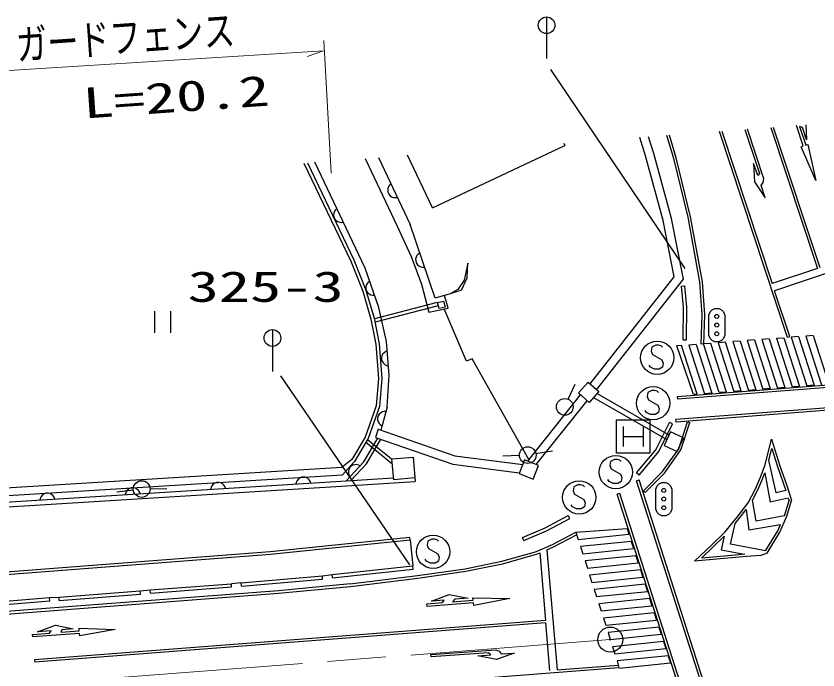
# Model space of a CAD drawing. Units: millimetres, scale not verified. Extents: x 40000 to 680000, y 20000 to 380000.
# Drawn here: x 281446 to 329510, y 276047 to 315230 of the extents above; entities that cross this region are included whole.
import ezdxf
from ezdxf.enums import TextEntityAlignment as Align

# ---------------------------------------------------------------- set-up
doc = ezdxf.new("R2010")
doc.units = ezdxf.units.MM
doc.header["$LTSCALE"] = 1000
doc.linetypes.add('CHAIN', pattern=[18.5, 12, -1.5, 3.5, -1.5])
for name, color, linetype, lineweight in [('M-BGD', 7, 'Continuous', 25), ('M-BGD-EXST', 7, 'Continuous', 25), ('M-BMK', 2, 'CHAIN', 13), ('M-BMK-SRVR', 3, 'Continuous', 25), ('M-STR-HTXT', 7, 'Continuous', 13), ('M-STR-STRC', 7, 'Continuous', 25)]:
    doc.layers.add(name, color=color, linetype=linetype, lineweight=lineweight)
doc.styles.add('ＭＳ ゴシック', font='')
doc.styles.get('ＭＳ ゴシック').set_extended_font_data('MS Gothic')

msp = doc.modelspace()

# ---------------------------------------------------------------- linework, layer by layer
at = {"layer": 'M-BGD'}
for p, q in [((328632, 307444), (328225, 308677)), ((328581, 308550), (328410, 308603)), ((328410, 308603), (328792, 307486)), ((328784, 308719), (328824, 307818)), ((321017, 306739), (320612, 308094)), ((323596, 308322), (327674, 295987)), ((323750, 308334), (326771, 299195)), ((325131, 308440), (325997, 305787)), ((326270, 305479), (325290, 308452)), ((326679, 308558), (329483, 300110)), ((326833, 308570), (329625, 300158)), ((328824, 307818), (328581, 308550)), ((319179, 306847), (318829, 307957)), ((319678, 306993), (319362, 307998)), ((320872, 306700), (320459, 308082)), ((306400, 303738), (314341, 307477)), ((314280, 307608), (314341, 307477)), ((328495, 307387), (328632, 307444)), ((329392, 305372), (328495, 307387)), ((328792, 307486), (328912, 307539)), ((328912, 307539), (329392, 305372)), ((302372, 306696), (304296, 302635)), ((303176, 306758), (305062, 302731)), ((306400, 303738), (304910, 306891)), ((320226, 302975), (319179, 306847)), ((320733, 303094), (319678, 306993)), ((321725, 303173), (320872, 306700)), ((321872, 303204), (321017, 306739)), ((298703, 306415), (301507, 300534)), ((298916, 306432), (301690, 300614)), ((302378, 300113), (299357, 306465)), ((325652, 306400), (325705, 305288)), ((325897, 305669), (325652, 306400)), ((325997, 305787), (325897, 305669)), ((325705, 305288), (326338, 304338)), ((326099, 305069), (326233, 305258)), ((326233, 305258), (326270, 305479)), ((303730, 304895), (303720, 304791)), ((303720, 304791), (303733, 304678)), ((303774, 305015), (303730, 304895)), ((303832, 305102), (303774, 305015)), ((303915, 305180), (303832, 305102)), ((326338, 304338), (326099, 305069)), ((303733, 304678), (303794, 304547)), ((303794, 304547), (303872, 304465)), ((303872, 304465), (303959, 304406)), ((303959, 304406), (304079, 304363)), ((304079, 304363), (304183, 304352)), ((304183, 304352), (304296, 304365)), ((300491, 303409), (300481, 303305)), ((300481, 303305), (300495, 303192)), ((300534, 303529), (300491, 303409)), ((300592, 303617), (300534, 303529)), ((300674, 303695), (300592, 303617)), ((300495, 303192), (300557, 303062)), ((300557, 303062), (300636, 302980)), ((300636, 302980), (300723, 302921)), ((300723, 302921), (300843, 302879)), ((300843, 302879), (300948, 302869)), ((300948, 302869), (301061, 302883)), ((320900, 299594), (320226, 302975)), ((321456, 299460), (320733, 303094)), ((322437, 299276), (321725, 303173)), ((322586, 299295), (321872, 303204)), ((304296, 302635), (305124, 300822)), ((306574, 298317), (305062, 302731)), ((305476, 300887), (305420, 300772)), ((305543, 300967), (305476, 300887)), ((305633, 301036), (305543, 300967)), ((301507, 300534), (302222, 298735)), ((301690, 300614), (302411, 298800)), ((305124, 300822), (305757, 299154)), ((305420, 300772), (305398, 300670)), ((305398, 300670), (305400, 300556)), ((305400, 300556), (305447, 300420)), ((305447, 300420), (305516, 300329)), ((308530, 300421), (308301, 299409)), ((308487, 299535), (308530, 300421)), ((332637, 300699), (326912, 298768)), ((303198, 297760), (302378, 300113)), ((305516, 300329), (305597, 300262)), ((305597, 300262), (305711, 300206)), ((305711, 300206), (305814, 300185)), ((305814, 300185), (305928, 300186)), ((329483, 300110), (326771, 299195)), ((308146, 298805), (308487, 299535)), ((315848, 293189), (320900, 299594)), ((316237, 292842), (321456, 299460)), ((302427, 299096), (302405, 298993)), ((302405, 298993), (302407, 298880)), ((302482, 299211), (302427, 299096)), ((302549, 299291), (302482, 299211)), ((302640, 299361), (302549, 299291)), ((305757, 299154), (306186, 297477)), ((308301, 299409), (307935, 298842)), ((322574, 297319), (322437, 299276)), ((322725, 297321), (322586, 299295)), ((302222, 298735), (302709, 297068)), ((302407, 298880), (302454, 298744)), ((302411, 298800), (302903, 297117)), ((302454, 298744), (302524, 298654)), ((302524, 298654), (302605, 298586)), ((302605, 298586), (302719, 298531)), ((302719, 298531), (302822, 298510)), ((302822, 298510), (302936, 298511)), ((307457, 298592), (306574, 298317)), ((307346, 297731), (307129, 298490)), ((307935, 298842), (307457, 298592)), ((308146, 298805), (307457, 298592)), ((327816, 296034), (326912, 298768)), ((302941, 297098), (306708, 298078)), ((302941, 297098), (306634, 298059)), ((306712, 298062), (307070, 298152)), ((306804, 297700), (306712, 298062)), ((307070, 298152), (307161, 297790)), ((289738, 297549), (289738, 296249)), ((290726, 296249), (290726, 297549)), ((302991, 296904), (306757, 297885)), ((302991, 296904), (306685, 297866)), ((303643, 295730), (303198, 297760)), ((306186, 297477), (307346, 297731)), ((307161, 297790), (306804, 297700)), ((308445, 294545), (307103, 297678)), ((302709, 297068), (303020, 295562)), ((302903, 297117), (303219, 295590)), ((322510, 295577), (322574, 297319)), ((322660, 295571), (322725, 297321)), ((329225, 296086), (328786, 296052)), ((329225, 296086), (330164, 293174)), ((303815, 293702), (303643, 295730)), ((323083, 295618), (322644, 295585)), ((324022, 292700), (323083, 295618)), ((323960, 295685), (323522, 295652)), ((323522, 295652), (324461, 292734)), ((324899, 292768), (323960, 295685)), ((324838, 295752), (324399, 295719)), ((324399, 295719), (325338, 292801)), ((324838, 295752), (325777, 292835)), ((325715, 295819), (325276, 295785)), ((325276, 295785), (326215, 292869)), ((325715, 295819), (326654, 292903)), ((326593, 295885), (326154, 295852)), ((326154, 295852), (327093, 292937)), ((326593, 295885), (327532, 292971)), ((327031, 295919), (327470, 295952)), ((327031, 295919), (327970, 293005)), ((327470, 295952), (328409, 293039)), ((327674, 295987), (327816, 296034)), ((328348, 296019), (327909, 295985)), ((327909, 295985), (328848, 293072)), ((328348, 296019), (329286, 293106)), ((328786, 296052), (329725, 293140)), ((303020, 295562), (303173, 293514)), ((303219, 295590), (303373, 293512)), ((303586, 295119), (303501, 295058)), ((303691, 295164), (303586, 295119)), ((321328, 295485), (321056, 295464)), ((322046, 292547), (321056, 295464)), ((322267, 292564), (321328, 295485)), ((322205, 295552), (321767, 295518)), ((321767, 295518), (322706, 292598)), ((322205, 295552), (323145, 292632)), ((322644, 295585), (322510, 295577)), ((323583, 292666), (322644, 295585)), ((303373, 294866), (303346, 294756)), ((303346, 294756), (303358, 294612)), ((303419, 294960), (303373, 294866)), ((303501, 295058), (303419, 294960)), ((308790, 294682), (308445, 294545)), ((312177, 288655), (308790, 294682)), ((303358, 294612), (303403, 294508)), ((303403, 294508), (303465, 294422)), ((303465, 294422), (303562, 294340)), ((303562, 294340), (303656, 294294)), ((303656, 294294), (303767, 294267)), ((303684, 291789), (303815, 293702)), ((337509, 293692), (321081, 292416)), ((303173, 293514), (303025, 291868)), ((303373, 293512), (303222, 291826)), ((315151, 292645), (315729, 293295)), ((315729, 293295), (316371, 292723)), ((337521, 293543), (321092, 292266)), ((314543, 292264), (314958, 293173)), ((316371, 292723), (315793, 292073)), ((324899, 292768), (324461, 292734)), ((325777, 292835), (325338, 292801)), ((326654, 292903), (326215, 292869)), ((327532, 292971), (327093, 292937)), ((328409, 293039), (327970, 293005)), ((329286, 293106), (328848, 293072)), ((312119, 288566), (315287, 292523)), ((315793, 292073), (315151, 292645)), ((316063, 292377), (320455, 289857)), ((316267, 292606), (320581, 290130)), ((338102, 292383), (320995, 291048)), ((338113, 292233), (321007, 290898)), ((321081, 292416), (321092, 292266)), ((322267, 292564), (322046, 292547)), ((323145, 292632), (322706, 292598)), ((324022, 292700), (323583, 292666)), ((303025, 291868), (302378, 289993)), ((303222, 291826), (302560, 289908)), ((303684, 291789), (303311, 290423)), ((312621, 288361), (315676, 292177)), ((303152, 291275), (303114, 291136)), ((303215, 291370), (303152, 291275)), ((303291, 291442), (303215, 291370)), ((303401, 291505), (303291, 291442)), ((303502, 291534), (303401, 291505)), ((303616, 291540), (303502, 291534)), ((303114, 291136), (303120, 291022)), ((303120, 291022), (303149, 290921)), ((303149, 290921), (303212, 290811)), ((303212, 290811), (303284, 290735)), ((321007, 290898), (320995, 291048)), ((321165, 289301), (321688, 290913)), ((321301, 289232), (321830, 290867)), ((321688, 290913), (321830, 290867)), ((303160, 290475), (302989, 289984)), ((303160, 290475), (307737, 288881)), ((303284, 290735), (303379, 290672)), ((320670, 290322), (320290, 289502)), ((321450, 289960), (320670, 290322)), ((302378, 289993), (301580, 288665)), ((302560, 289908), (301741, 288545)), ((302296, 288516), (303122, 289938)), ((302457, 288395), (303314, 289871)), ((302515, 289863), (303930, 288717)), ((302515, 289863), (303930, 288717)), ((302989, 289984), (307617, 288372)), ((321070, 289141), (321450, 289960)), ((326348, 288343), (326723, 289873)), ((326723, 289873), (327234, 288282)), ((302389, 289708), (303948, 288444)), ((302389, 289708), (303948, 288444)), ((320290, 289502), (321070, 289141)), ((307737, 288881), (311813, 288352)), ((311613, 288902), (310614, 288863)), ((312605, 289008), (313590, 289182)), ((320188, 287933), (321165, 289301)), ((320303, 287836), (321301, 289232)), ((326570, 288618), (326742, 289322)), ((326742, 289322), (327091, 288234)), ((301580, 288665), (300970, 288177)), ((301741, 288545), (300998, 287728)), ((301226, 287389), (302296, 288516)), ((301519, 287407), (302457, 288395)), ((303974, 288689), (305243, 288796)), ((304080, 287447), (303974, 288689)), ((305243, 288796), (305366, 287344)), ((311931, 288642), (311594, 287816)), ((312770, 288300), (311931, 288642)), ((327008, 286664), (326570, 288618)), ((300970, 288177), (280476, 286911)), ((301389, 288057), (301366, 287955)), ((301366, 287955), (301369, 287827)), ((301437, 288160), (301389, 288057)), ((301536, 288265), (301437, 288160)), ((301637, 288318), (301536, 288265)), ((301738, 288346), (301637, 288318)), ((301865, 288349), (301738, 288346)), ((301968, 288327), (301865, 288349)), ((302071, 288278), (301968, 288327)), ((307617, 288372), (311610, 287854)), ((312433, 287474), (312770, 288300)), ((319048, 286790), (320188, 287933)), ((326069, 287604), (326348, 288343)), ((327091, 288234), (327589, 286794)), ((327234, 288282), (327646, 287090)), ((300998, 287728), (280634, 286470)), ((298381, 287498), (298297, 287403)), ((298467, 287558), (298381, 287498)), ((298573, 287601), (298467, 287558)), ((298716, 287610), (298573, 287601)), ((298826, 287581), (298716, 287610)), ((298920, 287532), (298826, 287581)), ((299015, 287448), (298920, 287532)), ((299075, 287362), (299015, 287448)), ((301226, 287389), (304070, 287565)), ((301369, 287827), (301397, 287726)), ((301397, 287726), (301451, 287626)), ((305348, 287554), (304080, 287447)), ((311594, 287816), (312433, 287474)), ((318643, 287388), (318786, 287434)), ((324131, 270745), (318786, 287434)), ((319154, 286684), (320303, 287836)), ((325776, 286907), (326069, 287604)), ((325912, 286843), (326208, 287548)), ((326208, 287548), (326325, 287857)), ((326325, 287857), (326639, 286101)), ((280664, 285796), (301244, 287089)), ((280766, 286103), (301226, 287389)), ((288343, 286958), (288238, 286915)), ((288487, 286967), (288343, 286958)), ((288597, 286938), (288487, 286967)), ((293133, 286988), (293104, 286878)), ((293182, 287081), (293133, 286988)), ((293266, 287177), (293182, 287081)), ((293352, 287236), (293266, 287177)), ((293458, 287279), (293352, 287236)), ((293602, 287288), (293458, 287279)), ((293712, 287259), (293602, 287288)), ((293805, 287211), (293712, 287259)), ((293900, 287127), (293805, 287211)), ((293960, 287040), (293900, 287127)), ((294003, 286935), (293960, 287040)), ((298248, 287310), (298219, 287200)), ((298297, 287403), (298248, 287310)), ((299117, 287256), (299075, 287362)), ((301244, 287089), (305370, 287344)), ((323988, 270699), (318643, 287388)), ((327646, 287090), (327932, 286195)), ((283036, 286534), (282952, 286439)), ((283123, 286594), (283036, 286534)), ((283228, 286636), (283123, 286594)), ((283372, 286645), (283228, 286636)), ((283482, 286616), (283372, 286645)), ((283575, 286568), (283482, 286616)), ((283671, 286484), (283575, 286568)), ((283730, 286397), (283671, 286484)), ((288481, 286823), (287489, 286692)), ((288019, 286667), (287990, 286557)), ((288067, 286760), (288019, 286667)), ((288151, 286855), (288067, 286760)), ((288238, 286915), (288151, 286855)), ((288690, 286889), (288597, 286938)), ((288785, 286805), (288690, 286889)), ((288845, 286719), (288785, 286805)), ((288888, 286613), (288845, 286719)), ((289476, 286897), (290476, 286914)), ((317626, 286622), (317483, 286576)), ((322520, 270851), (317483, 286576)), ((322662, 270896), (317626, 286622)), ((319154, 286684), (319048, 286790)), ((325330, 286071), (325776, 286907)), ((325586, 286231), (325912, 286843)), ((327583, 286793), (327008, 286664)), ((282904, 286345), (282875, 286235)), ((282952, 286439), (282904, 286345)), ((283773, 286292), (283730, 286397)), ((324675, 285207), (325330, 286071)), ((325801, 284968), (325586, 286231)), ((327730, 286333), (326639, 286101)), ((327496, 285291), (327775, 286194)), ((327644, 285263), (327932, 286195)), ((327730, 286333), (327775, 286194)), ((324793, 285113), (325208, 285662)), ((325208, 285662), (325365, 284446)), ((323923, 284301), (324675, 285207)), ((324543, 284813), (324793, 285113)), ((327493, 285291), (325801, 284968)), ((327232, 284313), (327644, 285263)), ((324275, 283593), (324543, 284813)), ((325365, 284446), (327266, 284769)), ((327099, 284382), (327266, 284769)), ((313600, 283558), (315001, 284296)), ((313665, 283423), (315047, 284151)), ((315001, 284296), (318068, 284525)), ((315001, 284296), (315138, 283868)), ((315138, 283868), (318180, 284179)), ((318068, 284525), (318180, 284179)), ((323142, 283548), (323923, 284301)), ((323246, 283440), (323898, 284069)), ((323898, 284069), (323700, 283239)), ((326369, 283191), (327099, 284382)), ((326461, 283053), (327232, 284313)), ((305055, 283974), (296678, 283123)), ((305070, 283824), (296692, 282973)), ((305070, 283824), (305055, 283974)), ((305070, 283824), (305233, 282280)), ((318318, 283751), (315276, 283439)), ((318318, 283751), (318456, 283322)), ((326369, 283191), (324275, 283593)), ((296678, 283123), (256330, 280020)), ((310567, 282557), (312583, 283119)), ((312583, 283119), (313600, 283558)), ((313265, 283250), (313665, 283423)), ((313265, 283250), (313874, 276053)), ((315276, 283439), (315413, 283011)), ((315413, 283011), (318456, 283322)), ((322106, 282562), (323142, 283548)), ((322520, 282750), (323246, 283440)), ((323700, 283239), (325113, 282980)), ((296692, 282973), (256342, 279870)), ((310602, 282411), (312633, 282977)), ((312633, 282977), (312840, 283066)), ((312840, 283066), (313176, 279018)), ((318594, 282894), (315551, 282582)), ((318594, 282894), (318732, 282466)), ((324787, 282800), (322106, 282562)), ((324775, 282950), (322551, 282752)), ((325119, 282978), (324775, 282950)), ((325227, 282837), (324787, 282800)), ((326094, 282906), (325227, 282837)), ((326461, 283053), (326094, 282906)), ((305254, 282081), (305233, 282280)), ((308371, 282105), (310567, 282557)), ((308396, 281957), (310602, 282411)), ((315551, 282582), (315688, 282154)), ((315688, 282154), (318732, 282466)), ((301473, 281200), (305502, 281698)), ((305502, 281698), (308371, 282105)), ((305521, 281549), (308396, 281957)), ((318870, 282037), (315826, 281725)), ((315826, 281725), (315963, 281297)), ((318870, 282037), (319008, 281609)), ((301473, 281200), (297172, 280795)), ((301491, 281052), (305521, 281549)), ((315963, 281297), (319008, 281609)), ((319146, 281181), (316101, 280868)), ((319146, 281181), (319284, 280752)), ((297172, 280795), (254352, 277514)), ((297184, 280646), (301497, 281052)), ((316101, 280868), (316238, 280440)), ((316238, 280440), (319284, 280752)), ((254365, 277365), (297184, 280646)), ((306345, 280177), (307402, 280565)), ((307113, 280227), (306345, 280177)), ((307016, 280082), (307113, 280227)), ((307402, 280565), (308535, 280350)), ((307736, 280282), (307600, 280125)), ((307600, 280125), (308850, 280225)), ((308535, 280350), (307736, 280282)), ((308850, 280225), (308833, 280364)), ((308833, 280364), (311047, 280322)), ((311047, 280322), (308890, 279915)), ((319422, 280324), (316376, 280011)), ((319422, 280324), (319560, 279896)), ((306071, 280004), (307016, 280082)), ((306082, 279849), (306071, 280004)), ((308865, 280062), (306082, 279849)), ((308890, 279915), (308865, 280062)), ((316376, 280011), (316513, 279583)), ((316513, 279583), (319560, 279896)), ((319698, 279468), (316651, 279154)), ((319698, 279468), (319836, 279039)), ((313176, 279018), (282557, 276659)), ((313189, 278869), (282568, 276509)), ((313189, 278869), (313426, 276019)), ((316651, 279154), (316788, 278726)), ((316788, 278726), (319836, 279039)), ((282741, 278328), (283816, 278722)), ((283542, 278391), (282741, 278328)), ((283460, 278253), (283542, 278391)), ((283816, 278722), (284873, 278520)), ((284189, 278448), (284129, 278302)), ((284129, 278302), (285237, 278394)), ((284873, 278520), (284189, 278448)), ((285237, 278394), (285225, 278547)), ((285225, 278547), (287396, 278475)), ((287396, 278475), (285272, 278085)), ((319974, 278611), (316926, 278298)), ((316926, 278298), (317063, 277869)), ((319974, 278611), (320112, 278183)), ((282435, 278176), (283460, 278253)), ((282448, 278023), (282435, 278176)), ((285241, 278230), (282448, 278023)), ((285272, 278085), (285241, 278230)), ((317063, 277869), (320112, 278183)), ((320250, 277754), (317201, 277441)), ((317201, 277441), (317338, 277012)), ((320250, 277754), (320388, 277326)), ((306298, 276978), (310196, 277261)), ((306322, 276824), (306298, 276978)), ((309768, 277081), (306322, 276824)), ((309124, 276888), (309899, 276961)), ((310233, 276668), (309124, 276888)), ((309899, 276961), (309768, 277081)), ((310196, 277261), (310404, 277171)), ((311307, 277054), (310233, 276668)), ((310404, 277171), (310514, 277017)), ((310514, 277017), (311307, 277054)), ((317338, 277012), (320388, 277326)), ((320526, 276898), (317476, 276584)), ((320526, 276898), (320664, 276469)), ((282557, 276659), (282568, 276509)), ((317476, 276584), (317576, 276186)), ((317613, 276155), (320664, 276469)), ((282907, 273531), (317576, 276186)), ((313874, 276053), (317539, 276334))]:
    msp.add_line(p, q, dxfattribs=at)
for centre in [(314335, 291809), (312113, 288921), (288976, 286889)]:
    msp.add_circle(centre, 500, dxfattribs=at)
at = {"layer": 'M-BGD-EXST'}
for p, q in [((323044, 297511), (323164, 297631)), ((323164, 297631), (323324, 297711)), ((323324, 297711), (323564, 297711)), ((323564, 297711), (323724, 297631)), ((323724, 297631), (323844, 297511)), ((322964, 297311), (323044, 297511)), ((322964, 296111), (322964, 297311)), ((323844, 297511), (323924, 297311)), ((323924, 297311), (323924, 296111)), ((323044, 295911), (322964, 296111)), ((323924, 296111), (323844, 295911)), ((323164, 295791), (323044, 295911)), ((323324, 295711), (323164, 295791)), ((323564, 295711), (323324, 295711)), ((323724, 295791), (323564, 295711)), ((323844, 295911), (323724, 295791)), ((319554, 295397), (319514, 295157)), ((319514, 295157), (319594, 294957)), ((319794, 295517), (319554, 295397)), ((319954, 295517), (319794, 295517)), ((320114, 295477), (319954, 295517)), ((320194, 295397), (320114, 295477)), ((319594, 294957), (320154, 294637)), ((320154, 294637), (320234, 294437)), ((319474, 294197), (319394, 294317)), ((319714, 294077), (319474, 294197)), ((320194, 294197), (319994, 294077)), ((320234, 294437), (320194, 294197)), ((319994, 294077), (319714, 294077)), ((319551, 292792), (319311, 292672)), ((319711, 292792), (319551, 292792)), ((319871, 292752), (319711, 292792)), ((319951, 292672), (319871, 292752)), ((319311, 292672), (319271, 292432)), ((319271, 292432), (319351, 292232)), ((319351, 292232), (319911, 291912)), ((319911, 291912), (319991, 291712)), ((319231, 291472), (319151, 291592)), ((319471, 291352), (319231, 291472)), ((319751, 291352), (319471, 291352)), ((319951, 291472), (319751, 291352)), ((319991, 291712), (319951, 291472)), ((317429, 289033), (317429, 291033)), ((317429, 291033), (319429, 291033)), ((319429, 291033), (319429, 289033)), ((317829, 290633), (317829, 289433)), ((319029, 290633), (319029, 289433)), ((317829, 290033), (319029, 290033)), ((319429, 289033), (317429, 289033)), ((317075, 288544), (317035, 288304)), ((317315, 288664), (317075, 288544)), ((317475, 288664), (317315, 288664)), ((317635, 288624), (317475, 288664)), ((317715, 288544), (317635, 288624)), ((317035, 288304), (317115, 288104)), ((317115, 288104), (317675, 287784)), ((316995, 287344), (316915, 287464)), ((317675, 287784), (317755, 287584)), ((317755, 287584), (317715, 287344)), ((314883, 287027), (314843, 286787)), ((315123, 287147), (314883, 287027)), ((315283, 287147), (315123, 287147)), ((315443, 287107), (315283, 287147)), ((315523, 287027), (315443, 287107)), ((317235, 287224), (316995, 287344)), ((317515, 287224), (317235, 287224)), ((317715, 287344), (317515, 287224)), ((319790, 286883), (319870, 287083)), ((319870, 287083), (319990, 287203)), ((319990, 287203), (320150, 287283)), ((320150, 287283), (320390, 287283)), ((320390, 287283), (320550, 287203)), ((320550, 287203), (320670, 287083)), ((320670, 287083), (320750, 286883)), ((314843, 286787), (314923, 286587)), ((314923, 286587), (315483, 286267)), ((319790, 285683), (319790, 286883)), ((320750, 286883), (320750, 285683)), ((315483, 286267), (315563, 286067)), ((315563, 286067), (315523, 285827)), ((314803, 285827), (314723, 285947)), ((315043, 285707), (314803, 285827)), ((315323, 285707), (315043, 285707)), ((315523, 285827), (315323, 285707)), ((319870, 285483), (319790, 285683)), ((320750, 285683), (320670, 285483)), ((319990, 285363), (319870, 285483)), ((320150, 285283), (319990, 285363)), ((320390, 285283), (320150, 285283)), ((320550, 285363), (320390, 285283)), ((320670, 285483), (320550, 285363)), ((306124, 283767), (306084, 283527)), ((306364, 283887), (306124, 283767)), ((306524, 283887), (306364, 283887)), ((306684, 283847), (306524, 283887)), ((306764, 283767), (306684, 283847)), ((306084, 283527), (306164, 283327)), ((306164, 283327), (306724, 283007)), ((306044, 282567), (305964, 282687)), ((306724, 283007), (306804, 282807)), ((306804, 282807), (306764, 282567)), ((306284, 282447), (306044, 282567)), ((306564, 282447), (306284, 282447)), ((306764, 282567), (306564, 282447))]:
    msp.add_line(p, q, dxfattribs=at)
for centre, radius in [((323444, 297231), 120), ((323444, 296711), 120), ((323444, 296191), 120), ((319874, 294757), 1000), ((319631, 292032), 1000), ((317395, 287904), 1000), ((315203, 286387), 1000), ((320270, 286803), 120), ((320270, 286283), 120), ((320270, 285763), 120), ((306444, 283127), 1000)]:
    msp.add_circle(centre, radius, dxfattribs=at)
at = {"layer": 'M-BMK'}
msp.add_line((317063, 277869), (212373, 269752), dxfattribs=at)
at = {"layer": 'M-BMK-SRVR'}
for radius in [750, 30]:
    msp.add_circle((317063, 277869), radius, dxfattribs=at)
at = {"layer": 'M-STR-HTXT'}
for p, q in [((300330, 305808), (299894, 313771)), ((279799, 311896), (299877, 313143)), ((299877, 313143), (298897, 312801))]:
    msp.add_line(p, q, dxfattribs=at)
at = {"layer": 'M-STR-STRC'}
for p, q in [((313245, 315177), (313245, 312677)), ((313485, 312033), (321533, 300102)), ((321338, 299054), (321538, 299071)), ((321448, 297782), (321338, 299054)), ((321648, 297790), (321538, 299071)), ((321421, 295835), (321448, 297782)), ((321621, 295832), (321648, 297790)), ((296816, 296438), (296816, 293938)), ((321421, 295835), (321621, 295832)), ((297294, 293680), (305025, 282342)), ((319801, 289244), (320610, 290884)), ((319969, 289134), (320790, 290795)), ((320790, 290795), (320610, 290884)), ((318631, 287856), (319801, 289244)), ((318784, 287727), (319969, 289134)), ((318784, 287727), (318631, 287856)), ((313155, 284568), (314537, 285304)), ((313241, 284387), (314631, 285128)), ((314631, 285128), (314537, 285304)), ((311795, 283986), (313155, 284568)), ((311874, 283802), (313241, 284387)), ((311874, 283802), (311795, 283986)), ((300390, 281758), (305233, 282280)), ((305254, 282081), (305233, 282280)), ((294946, 281266), (299805, 281693)), ((299805, 281693), (300390, 281758)), ((299822, 281494), (299805, 281693)), ((300412, 281559), (300390, 281758)), ((300412, 281559), (305254, 282081)), ((289488, 280848), (294351, 281217)), ((294946, 281266), (294351, 281217)), ((294366, 281018), (294351, 281217)), ((294964, 281066), (294946, 281266)), ((294964, 281066), (299822, 281494)), ((284023, 280411), (288882, 280788)), ((288882, 280788), (289488, 280848)), ((288897, 280588), (288882, 280788)), ((289503, 280649), (289488, 280848)), ((289503, 280649), (294366, 281018)), ((278598, 280004), (283461, 280382)), ((283461, 280382), (284023, 280411)), ((283476, 280182), (283461, 280382)), ((284038, 280211), (284023, 280411)), ((284038, 280211), (288897, 280588)), ((278613, 279805), (283476, 280182))]:
    msp.add_line(p, q, dxfattribs=at)
for centre in [(313245, 314677), (296816, 295938)]:
    msp.add_circle(centre, 500, dxfattribs=at)

# ---------------------------------------------------------------- texts
at = {"layer": 'M-STR-HTXT', "style": 'ＭＳ ゴシック'}
for s, width, p in [('ガードフェンス', 0.75, (281549, 312033)), ('L=20.2', 1.5, (285543, 308539))]:
    msp.add_text(s, height=1833, rotation=4, dxfattribs=dict(at, width=width)).set_placement(p, align=Align.BOTTOM_LEFT)
at = {"layer": 'M-STR-STRC', "style": 'ＭＳ ゴシック', "width": 1.5}
msp.add_text('325-3', height=1833, dxfattribs=at).set_placement((291731, 297555), align=Align.BOTTOM_LEFT)

doc.saveas('drawing.dxf')
